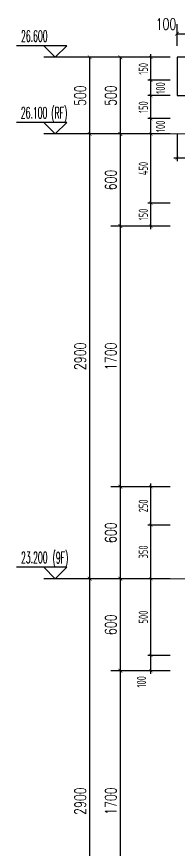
# Model space of a CAD drawing. Extents: x -812054 to 22247, y -644080 to 1003627.
# Drawn here: x -151023 to -149966, y -216932 to -211503 of the extents above; entities that cross this region are included whole.
import ezdxf

# ---------------------------------------------------------------- set-up
doc = ezdxf.new("R2010")
doc.units = 0
doc.header["$LTSCALE"] = 1000
doc.linetypes.add('DOTE', pattern=[2.42, 2, -0.2, 0.02, -0.2])
doc.layers.get('0').update_dxf_attribs({"linetype": 'CONTINUOUS'})
doc.layers.get('DEFPOINTS').update_dxf_attribs({"linetype": 'CONTINUOUS'})
for name, color, linetype in [('DIM', 2, 'CONTINUOUS'), ('DIM_ELEV', 3, 'CONTINUOUS'), ('PUB_DIM', 3, 'CONTINUOUS'), ('PUB_TEXT', 2, 'CONTINUOUS'), ('WALL', 5, 'CONTINUOUS')]:
    doc.layers.add(name, color=color, linetype=linetype)
doc.layers.add('DOTE', color=19, linetype='DOTE', lineweight=9)
doc.styles.add('_TCH_DIM', font='SIMPLEX.shx', dxfattribs={"width": 0.7, "bigfont": 'GBCBIG.shx'})
doc.styles.add('_TCH_DIM_T3', font='SIMPLEX', dxfattribs={"width": 0.705882, "bigfont": 'GBCBIG'})
doc.styles.add('TSSD_DIMENSION', font='Tssdeng.shx', dxfattribs={"width": 0.7, "bigfont": 'tssdchn.shx'})
doc.dimstyles.new('_TCH_ARCH&&25', dxfattribs={"dimtxt": 74.375, "dimasz": 25, "dimexe": 62.5, "dimexo": 75, "dimgap": 25, "dimtad": 1, "dimdec": 0, "dimzin": 0, "dimdsep": 46, "dimtxsty": '_TCH_DIM_T3', "dimblk": 'ARCHTICK', "dimcen": 0.09, "dimclrt": 7, "dimazin": 0, "dimtfac": 1, "dimtdec": 0, "dimtix": 1, "dimtmove": 2, "dimatfit": 3, "dimldrblk": 'ARCHTICK', "dimfxl": 1, "dimtolj": 1, "dimtzin": 0, "dimarcsym": 0})
doc.dimstyles.new('TSSD_20_20', dxfattribs={"dimtxt": 60, "dimasz": 20, "dimexe": 20, "dimexo": 50, "dimgap": 20, "dimtad": 1, "dimdec": 0, "dimzin": 0, "dimdsep": 46, "dimtxsty": 'TSSD_DIMENSION', "dimblk": 'ARCHTICK', "dimblk1": 'ARCHTICK', "dimblk2": 'ARCHTICK', "dimcen": 0, "dimdle": 20, "dimclrt": 7, "dimadec": 0, "dimazin": 0, "dimtfac": 1, "dimtdec": 0, "dimtix": 1, "dimtmove": 2, "dimatfit": 3, "dimfxl": 1, "dimtolj": 1, "dimtzin": 0, "dimarcsym": 0})

# ---------------------------------------------------------------- blocks, each defined once
blk = doc.blocks.new('_ArchTick')
at = {"color": 0, "linetype": 'ByBlock', "const_width": 0.15}
blk.add_lwpolyline([(-0.5, -0.5), (0.5, 0.5)], dxfattribs=at)
blk = doc.blocks.new('*D2806')
at = {"layer": 'DEFPOINTS', "color": 0, "transparency": 16777216}
for p in [(-149874.5, -211613.7), (-149974.5, -211767.9), (-149874.5, -211767.9)]:
    blk.add_point(p, dxfattribs=at)
at = {"layer": 'PUB_DIM', "color": 0, "lineweight": -2, "transparency": 16777216}
for p, q in [((-149974.5, -211692.9), (-149974.5, -211551.2)), ((-149874.5, -211692.9), (-149874.5, -211551.2)), ((-149974.5, -211613.7), (-149874.5, -211613.7))]:
    blk.add_line(p, q, dxfattribs=at)
at = {"layer": 'PUB_DIM', "color": 0, "lineweight": -2, "transparency": 16777216, "xscale": 25, "yscale": 25, "zscale": 25, "rotation": 180}
blk.add_blockref('_ArchTick', (-149974.5, -211613.7), dxfattribs=at)
at = {"layer": 'PUB_DIM', "color": 0, "lineweight": -2, "transparency": 16777216, "xscale": 25, "yscale": 25, "zscale": 25}
blk.add_blockref('_ArchTick', (-149874.5, -211613.7), dxfattribs=at)
at = {"layer": 'PUB_DIM', "color": 7, "transparency": 16777216, "insert": (-150046.9, -211551.6), "char_height": 74.38, "attachment_point": 5, "style": '_TCH_DIM_T3'}
blk.add_mtext('\\A1;100', dxfattribs=at)
blk = doc.blocks.new('*D2809')
at = {"layer": 'DEFPOINTS', "color": 0, "transparency": 16777216}
for p in [(-149974.5, -212217.9), (-149374.5, -212217.9), (-149374.5, -212424.4)]:
    blk.add_point(p, dxfattribs=at)
at = {"layer": 'DIM', "color": 0, "lineweight": -2, "transparency": 16777216}
for p, q in [((-149974.5, -212267.9), (-149974.5, -212444.4)), ((-149374.5, -212267.9), (-149374.5, -212444.4)), ((-149994.5, -212424.4), (-149354.5, -212424.4))]:
    blk.add_line(p, q, dxfattribs=at)
at = {"layer": 'DIM', "color": 0, "lineweight": -2, "transparency": 16777216, "xscale": 20, "yscale": 20, "zscale": 20, "rotation": 180}
blk.add_blockref('_ArchTick', (-149974.5, -212424.4), dxfattribs=at)
at = {"layer": 'DIM', "color": 0, "lineweight": -2, "transparency": 16777216, "xscale": 20, "yscale": 20, "zscale": 20}
blk.add_blockref('_ArchTick', (-149374.5, -212424.4), dxfattribs=at)
at = {"layer": 'DIM', "color": 7, "transparency": 16777216, "insert": (-149674.5, -212374.4), "char_height": 60, "attachment_point": 5, "style": 'TSSD_DIMENSION'}
blk.add_mtext('\\A1;600', dxfattribs=at)
blk = doc.blocks.new('*D2814')
at = {"layer": 'DEFPOINTS', "color": 0, "transparency": 16777216}
for p in [(-150144.7, -211767.9), (-149970.1, -211767.9), (-149970.1, -211917.9)]:
    blk.add_point(p, dxfattribs=at)
at = {"layer": 'DIM', "color": 0, "lineweight": -2, "transparency": 16777216}
for p, q in [((-150144.7, -211937.9), (-150144.7, -211747.9)), ((-150020.1, -211767.9), (-150164.7, -211767.9)), ((-150020.1, -211917.9), (-150164.7, -211917.9))]:
    blk.add_line(p, q, dxfattribs=at)
at = {"layer": 'DIM', "color": 0, "lineweight": -2, "transparency": 16777216, "xscale": 20, "yscale": 20, "zscale": 20}
for p, rotation in [((-150144.7, -211767.9), 90), ((-150144.7, -211917.9), 270)]:
    blk.add_blockref('_ArchTick', p, dxfattribs=dict(at, rotation=rotation))
at = {"layer": 'DIM', "color": 7, "transparency": 16777216, "insert": (-150194.7, -211842.9), "char_height": 60, "attachment_point": 5, "rotation": 90, "style": 'TSSD_DIMENSION'}
blk.add_mtext('\\A1;150', dxfattribs=at)
blk = doc.blocks.new('*D2815')
at = {"layer": 'DEFPOINTS', "color": 0, "transparency": 16777216}
for p in [(-150144.7, -212017.9), (-149970.1, -212017.9), (-149970.1, -212167.9)]:
    blk.add_point(p, dxfattribs=at)
at = {"layer": 'DIM', "color": 0, "lineweight": -2, "transparency": 16777216}
for p, q in [((-150020.1, -212017.9), (-150164.7, -212017.9)), ((-150144.7, -212187.9), (-150144.7, -211997.9)), ((-150020.1, -212167.9), (-150164.7, -212167.9))]:
    blk.add_line(p, q, dxfattribs=at)
at = {"layer": 'DIM', "color": 0, "lineweight": -2, "transparency": 16777216, "xscale": 20, "yscale": 20, "zscale": 20}
for p, rotation in [((-150144.7, -212017.9), 90), ((-150144.7, -212167.9), 270)]:
    blk.add_blockref('_ArchTick', p, dxfattribs=dict(at, rotation=rotation))
at = {"layer": 'DIM', "color": 7, "transparency": 16777216, "insert": (-150194.7, -212092.9), "char_height": 60, "attachment_point": 5, "rotation": 90, "style": 'TSSD_DIMENSION'}
blk.add_mtext('\\A1;150', dxfattribs=at)
blk = doc.blocks.new('*D2816')
at = {"layer": 'DEFPOINTS', "color": 0, "transparency": 16777216}
for p in [(-150144.7, -212167.9), (-149970.1, -212167.9), (-149970.1, -212267.9)]:
    blk.add_point(p, dxfattribs=at)
at = {"layer": 'DIM', "color": 0, "lineweight": -2, "transparency": 16777216}
for p, q in [((-150020.1, -212167.9), (-150164.7, -212167.9)), ((-150144.7, -212287.9), (-150144.7, -212147.9)), ((-150020.1, -212267.9), (-150164.7, -212267.9))]:
    blk.add_line(p, q, dxfattribs=at)
at = {"layer": 'DIM', "color": 0, "lineweight": -2, "transparency": 16777216, "xscale": 20, "yscale": 20, "zscale": 20}
for p, rotation in [((-150144.7, -212167.9), 90), ((-150144.7, -212267.9), 270)]:
    blk.add_blockref('_ArchTick', p, dxfattribs=dict(at, rotation=rotation))
at = {"layer": 'DIM', "color": 7, "transparency": 16777216, "insert": (-150082.7, -212217.9), "char_height": 60, "attachment_point": 5, "rotation": 90, "style": 'TSSD_DIMENSION'}
blk.add_mtext('\\A1;100', dxfattribs=at)
blk = doc.blocks.new('*D2817')
at = {"layer": 'DEFPOINTS', "color": 0, "transparency": 16777216}
for p in [(-150144.7, -212267.9), (-149970.1, -212267.9), (-149970.1, -212717.9)]:
    blk.add_point(p, dxfattribs=at)
at = {"layer": 'DIM', "color": 0, "lineweight": -2, "transparency": 16777216}
for p, q in [((-150144.7, -212737.9), (-150144.7, -212247.9)), ((-150020.1, -212267.9), (-150164.7, -212267.9)), ((-150020.1, -212717.9), (-150164.7, -212717.9))]:
    blk.add_line(p, q, dxfattribs=at)
at = {"layer": 'DIM', "color": 0, "lineweight": -2, "transparency": 16777216, "xscale": 20, "yscale": 20, "zscale": 20}
for p, rotation in [((-150144.7, -212267.9), 90), ((-150144.7, -212717.9), 270)]:
    blk.add_blockref('_ArchTick', p, dxfattribs=dict(at, rotation=rotation))
at = {"layer": 'DIM', "color": 7, "transparency": 16777216, "insert": (-150194.7, -212492.9), "char_height": 60, "attachment_point": 5, "rotation": 90, "style": 'TSSD_DIMENSION'}
blk.add_mtext('\\A1;450', dxfattribs=at)
blk = doc.blocks.new('*D2818')
at = {"layer": 'DEFPOINTS', "color": 0, "transparency": 16777216}
for p in [(-150144.7, -212717.9), (-149970.1, -212717.9), (-149970.1, -212867.9)]:
    blk.add_point(p, dxfattribs=at)
at = {"layer": 'DIM', "color": 0, "lineweight": -2, "transparency": 16777216}
for p, q in [((-150020.1, -212717.9), (-150164.7, -212717.9)), ((-150144.7, -212887.9), (-150144.7, -212697.9)), ((-150020.1, -212867.9), (-150164.7, -212867.9))]:
    blk.add_line(p, q, dxfattribs=at)
at = {"layer": 'DIM', "color": 0, "lineweight": -2, "transparency": 16777216, "xscale": 20, "yscale": 20, "zscale": 20}
for p, rotation in [((-150144.7, -212717.9), 90), ((-150144.7, -212867.9), 270)]:
    blk.add_blockref('_ArchTick', p, dxfattribs=dict(at, rotation=rotation))
at = {"layer": 'DIM', "color": 7, "transparency": 16777216, "insert": (-150194.7, -212792.9), "char_height": 60, "attachment_point": 5, "rotation": 90, "style": 'TSSD_DIMENSION'}
blk.add_mtext('\\A1;150', dxfattribs=at)
blk = doc.blocks.new('*D2826')
at = {"layer": 'DEFPOINTS', "color": 0, "transparency": 16777216}
for p in [(-150144.7, -214567.9), (-149970.1, -214567.9), (-149970.1, -214817.9)]:
    blk.add_point(p, dxfattribs=at)
at = {"layer": 'DIM', "color": 0, "lineweight": -2, "transparency": 16777216}
for p, q in [((-150020.1, -214567.9), (-150164.7, -214567.9)), ((-150144.7, -214837.9), (-150144.7, -214547.9)), ((-150020.1, -214817.9), (-150164.7, -214817.9))]:
    blk.add_line(p, q, dxfattribs=at)
at = {"layer": 'DIM', "color": 0, "lineweight": -2, "transparency": 16777216, "xscale": 20, "yscale": 20, "zscale": 20}
for p, rotation in [((-150144.7, -214567.9), 90), ((-150144.7, -214817.9), 270)]:
    blk.add_blockref('_ArchTick', p, dxfattribs=dict(at, rotation=rotation))
at = {"layer": 'DIM', "color": 7, "transparency": 16777216, "insert": (-150194.7, -214692.9), "char_height": 60, "attachment_point": 5, "rotation": 90, "style": 'TSSD_DIMENSION'}
blk.add_mtext('\\A1;250', dxfattribs=at)
blk = doc.blocks.new('*D2827')
at = {"layer": 'DEFPOINTS', "color": 0, "transparency": 16777216}
for p in [(-150144.7, -214817.9), (-149970.1, -214817.9), (-149970.1, -215167.9)]:
    blk.add_point(p, dxfattribs=at)
at = {"layer": 'DIM', "color": 0, "lineweight": -2, "transparency": 16777216}
for p, q in [((-150144.7, -215187.9), (-150144.7, -214797.9)), ((-150020.1, -214817.9), (-150164.7, -214817.9)), ((-150020.1, -215167.9), (-150164.7, -215167.9))]:
    blk.add_line(p, q, dxfattribs=at)
at = {"layer": 'DIM', "color": 0, "lineweight": -2, "transparency": 16777216, "xscale": 20, "yscale": 20, "zscale": 20}
for p, rotation in [((-150144.7, -214817.9), 90), ((-150144.7, -215167.9), 270)]:
    blk.add_blockref('_ArchTick', p, dxfattribs=dict(at, rotation=rotation))
at = {"layer": 'DIM', "color": 7, "transparency": 16777216, "insert": (-150194.7, -214992.9), "char_height": 60, "attachment_point": 5, "rotation": 90, "style": 'TSSD_DIMENSION'}
blk.add_mtext('\\A1;350', dxfattribs=at)
blk = doc.blocks.new('*D2828')
at = {"layer": 'DEFPOINTS', "color": 0, "transparency": 16777216}
for p in [(-150144.7, -215167.9), (-149970.1, -215167.9), (-149970.1, -215667.9)]:
    blk.add_point(p, dxfattribs=at)
at = {"layer": 'DIM', "color": 0, "lineweight": -2, "transparency": 16777216}
for p, q in [((-150020.1, -215167.9), (-150164.7, -215167.9)), ((-150144.7, -215687.9), (-150144.7, -215147.9)), ((-150020.1, -215667.9), (-150164.7, -215667.9))]:
    blk.add_line(p, q, dxfattribs=at)
at = {"layer": 'DIM', "color": 0, "lineweight": -2, "transparency": 16777216, "xscale": 20, "yscale": 20, "zscale": 20}
for p, rotation in [((-150144.7, -215167.9), 90), ((-150144.7, -215667.9), 270)]:
    blk.add_blockref('_ArchTick', p, dxfattribs=dict(at, rotation=rotation))
at = {"layer": 'DIM', "color": 7, "transparency": 16777216, "insert": (-150194.7, -215417.9), "char_height": 60, "attachment_point": 5, "rotation": 90, "style": 'TSSD_DIMENSION'}
blk.add_mtext('\\A1;500', dxfattribs=at)
blk = doc.blocks.new('*D2840')
at = {"layer": 'DEFPOINTS', "color": 0, "transparency": 16777216}
for p in [(-150344.7, -215767.9), (-150044.7, -215767.9), (-150044.7, -217467.9)]:
    blk.add_point(p, dxfattribs=at)
at = {"layer": 'PUB_DIM', "color": 0, "lineweight": -2, "transparency": 16777216}
for p, q in [((-150119.7, -215767.9), (-150407.2, -215767.9)), ((-150344.7, -217467.9), (-150344.7, -215767.9)), ((-150119.7, -217467.9), (-150407.2, -217467.9))]:
    blk.add_line(p, q, dxfattribs=at)
at = {"layer": 'PUB_DIM', "color": 0, "lineweight": -2, "transparency": 16777216, "xscale": 25, "yscale": 25, "zscale": 25}
for p, rotation in [((-150344.7, -215767.9), 90), ((-150344.7, -217467.9), 270)]:
    blk.add_blockref('_ArchTick', p, dxfattribs=dict(at, rotation=rotation))
at = {"layer": 'PUB_DIM', "color": 7, "transparency": 16777216, "insert": (-150406.9, -216617.9), "char_height": 74.38, "attachment_point": 5, "rotation": 90, "style": '_TCH_DIM_T3'}
blk.add_mtext('\\A1;1700', dxfattribs=at)
blk = doc.blocks.new('*D2841')
at = {"layer": 'DEFPOINTS', "color": 0, "transparency": 16777216}
for p in [(-150344.7, -215167.9), (-150044.7, -215167.9), (-150044.7, -215767.9)]:
    blk.add_point(p, dxfattribs=at)
at = {"layer": 'PUB_DIM', "color": 0, "lineweight": -2, "transparency": 16777216}
for p, q in [((-150119.7, -215167.9), (-150407.2, -215167.9)), ((-150344.7, -215767.9), (-150344.7, -215167.9)), ((-150119.7, -215767.9), (-150407.2, -215767.9))]:
    blk.add_line(p, q, dxfattribs=at)
at = {"layer": 'PUB_DIM', "color": 0, "lineweight": -2, "transparency": 16777216, "xscale": 25, "yscale": 25, "zscale": 25}
for p, rotation in [((-150344.7, -215167.9), 90), ((-150344.7, -215767.9), 270)]:
    blk.add_blockref('_ArchTick', p, dxfattribs=dict(at, rotation=rotation))
at = {"layer": 'PUB_DIM', "color": 7, "transparency": 16777216, "insert": (-150406.9, -215467.9), "char_height": 74.38, "attachment_point": 5, "rotation": 90, "style": '_TCH_DIM_T3'}
blk.add_mtext('\\A1;600', dxfattribs=at)
blk = doc.blocks.new('*D2842')
at = {"layer": 'DEFPOINTS', "color": 0, "transparency": 16777216}
for p in [(-150344.7, -214567.9), (-150044.7, -214567.9), (-150044.7, -215167.9)]:
    blk.add_point(p, dxfattribs=at)
at = {"layer": 'PUB_DIM', "color": 0, "lineweight": -2, "transparency": 16777216}
for p, q in [((-150119.7, -214567.9), (-150407.2, -214567.9)), ((-150344.7, -215167.9), (-150344.7, -214567.9)), ((-150119.7, -215167.9), (-150407.2, -215167.9))]:
    blk.add_line(p, q, dxfattribs=at)
at = {"layer": 'PUB_DIM', "color": 0, "lineweight": -2, "transparency": 16777216, "xscale": 25, "yscale": 25, "zscale": 25}
for p, rotation in [((-150344.7, -214567.9), 90), ((-150344.7, -215167.9), 270)]:
    blk.add_blockref('_ArchTick', p, dxfattribs=dict(at, rotation=rotation))
at = {"layer": 'PUB_DIM', "color": 7, "transparency": 16777216, "insert": (-150406.9, -214867.9), "char_height": 74.38, "attachment_point": 5, "rotation": 90, "style": '_TCH_DIM_T3'}
blk.add_mtext('\\A1;600', dxfattribs=at)
blk = doc.blocks.new('*D2843')
at = {"layer": 'DEFPOINTS', "color": 0, "transparency": 16777216}
for p in [(-150344.7, -212867.9), (-150044.7, -212867.9), (-150044.7, -214567.9)]:
    blk.add_point(p, dxfattribs=at)
at = {"layer": 'PUB_DIM', "color": 0, "lineweight": -2, "transparency": 16777216}
for p, q in [((-150119.7, -212867.9), (-150407.2, -212867.9)), ((-150344.7, -214567.9), (-150344.7, -212867.9)), ((-150119.7, -214567.9), (-150407.2, -214567.9))]:
    blk.add_line(p, q, dxfattribs=at)
at = {"layer": 'PUB_DIM', "color": 0, "lineweight": -2, "transparency": 16777216, "xscale": 25, "yscale": 25, "zscale": 25}
for p, rotation in [((-150344.7, -212867.9), 90), ((-150344.7, -214567.9), 270)]:
    blk.add_blockref('_ArchTick', p, dxfattribs=dict(at, rotation=rotation))
at = {"layer": 'PUB_DIM', "color": 7, "transparency": 16777216, "insert": (-150406.9, -213717.9), "char_height": 74.38, "attachment_point": 5, "rotation": 90, "style": '_TCH_DIM_T3'}
blk.add_mtext('\\A1;1700', dxfattribs=at)
blk = doc.blocks.new('*D2844')
at = {"layer": 'DEFPOINTS', "color": 0, "transparency": 16777216}
for p in [(-150344.7, -212267.9), (-150044.7, -212267.9), (-150044.7, -212867.9)]:
    blk.add_point(p, dxfattribs=at)
at = {"layer": 'PUB_DIM', "color": 0, "lineweight": -2, "transparency": 16777216}
for p, q in [((-150119.7, -212267.9), (-150407.2, -212267.9)), ((-150344.7, -212867.9), (-150344.7, -212267.9)), ((-150119.7, -212867.9), (-150407.2, -212867.9))]:
    blk.add_line(p, q, dxfattribs=at)
at = {"layer": 'PUB_DIM', "color": 0, "lineweight": -2, "transparency": 16777216, "xscale": 25, "yscale": 25, "zscale": 25}
for p, rotation in [((-150344.7, -212267.9), 90), ((-150344.7, -212867.9), 270)]:
    blk.add_blockref('_ArchTick', p, dxfattribs=dict(at, rotation=rotation))
at = {"layer": 'PUB_DIM', "color": 7, "transparency": 16777216, "insert": (-150406.9, -212567.9), "char_height": 74.38, "attachment_point": 5, "rotation": 90, "style": '_TCH_DIM_T3'}
blk.add_mtext('\\A1;600', dxfattribs=at)
blk = doc.blocks.new('*D2845')
at = {"layer": 'DEFPOINTS', "color": 0, "transparency": 16777216}
for p in [(-150344.7, -211767.9), (-150044.7, -211767.9), (-150044.7, -212267.9)]:
    blk.add_point(p, dxfattribs=at)
at = {"layer": 'PUB_DIM', "color": 0, "lineweight": -2, "transparency": 16777216}
for p, q in [((-150119.7, -211767.9), (-150407.2, -211767.9)), ((-150344.7, -212267.9), (-150344.7, -211767.9)), ((-150119.7, -212267.9), (-150407.2, -212267.9))]:
    blk.add_line(p, q, dxfattribs=at)
at = {"layer": 'PUB_DIM', "color": 0, "lineweight": -2, "transparency": 16777216, "xscale": 25, "yscale": 25, "zscale": 25}
for p, rotation in [((-150344.7, -211767.9), 90), ((-150344.7, -212267.9), 270)]:
    blk.add_blockref('_ArchTick', p, dxfattribs=dict(at, rotation=rotation))
at = {"layer": 'PUB_DIM', "color": 7, "transparency": 16777216, "insert": (-150406.9, -212017.9), "char_height": 74.38, "attachment_point": 5, "rotation": 90, "style": '_TCH_DIM_T3'}
blk.add_mtext('\\A1;500', dxfattribs=at)
blk = doc.blocks.new('*D2849')
at = {"layer": 'DEFPOINTS', "color": 0, "transparency": 16777216}
for p in [(-150544.7, -215167.9), (-150044.7, -215167.9), (-150044.7, -218067.9)]:
    blk.add_point(p, dxfattribs=at)
at = {"layer": 'PUB_DIM', "color": 0, "lineweight": -2, "transparency": 16777216}
for p, q in [((-150119.7, -215167.9), (-150607.2, -215167.9)), ((-150544.7, -218067.9), (-150544.7, -215167.9)), ((-150119.7, -218067.9), (-150607.2, -218067.9))]:
    blk.add_line(p, q, dxfattribs=at)
at = {"layer": 'PUB_DIM', "color": 0, "lineweight": -2, "transparency": 16777216, "xscale": 25, "yscale": 25, "zscale": 25}
for p, rotation in [((-150544.7, -215167.9), 90), ((-150544.7, -218067.9), 270)]:
    blk.add_blockref('_ArchTick', p, dxfattribs=dict(at, rotation=rotation))
at = {"layer": 'PUB_DIM', "color": 7, "transparency": 16777216, "insert": (-150606.9, -216617.9), "char_height": 74.38, "attachment_point": 5, "rotation": 90, "style": '_TCH_DIM_T3'}
blk.add_mtext('\\A1;2900', dxfattribs=at)
blk = doc.blocks.new('*D2850')
at = {"layer": 'DEFPOINTS', "color": 0, "transparency": 16777216}
for p in [(-150544.7, -212267.9), (-150044.7, -212267.9), (-150044.7, -215167.9)]:
    blk.add_point(p, dxfattribs=at)
at = {"layer": 'PUB_DIM', "color": 0, "lineweight": -2, "transparency": 16777216}
for p, q in [((-150119.7, -212267.9), (-150607.2, -212267.9)), ((-150544.7, -215167.9), (-150544.7, -212267.9)), ((-150119.7, -215167.9), (-150607.2, -215167.9))]:
    blk.add_line(p, q, dxfattribs=at)
at = {"layer": 'PUB_DIM', "color": 0, "lineweight": -2, "transparency": 16777216, "xscale": 25, "yscale": 25, "zscale": 25}
for p, rotation in [((-150544.7, -212267.9), 90), ((-150544.7, -215167.9), 270)]:
    blk.add_blockref('_ArchTick', p, dxfattribs=dict(at, rotation=rotation))
at = {"layer": 'PUB_DIM', "color": 7, "transparency": 16777216, "insert": (-150606.9, -213717.9), "char_height": 74.38, "attachment_point": 5, "rotation": 90, "style": '_TCH_DIM_T3'}
blk.add_mtext('\\A1;2900', dxfattribs=at)
blk = doc.blocks.new('*D2851')
at = {"layer": 'DEFPOINTS', "color": 0, "transparency": 16777216}
for p in [(-150544.7, -211767.9), (-150044.7, -211767.9), (-150044.7, -212267.9)]:
    blk.add_point(p, dxfattribs=at)
at = {"layer": 'PUB_DIM', "color": 0, "lineweight": -2, "transparency": 16777216}
for p, q in [((-150119.7, -211767.9), (-150607.2, -211767.9)), ((-150544.7, -212267.9), (-150544.7, -211767.9)), ((-150119.7, -212267.9), (-150607.2, -212267.9))]:
    blk.add_line(p, q, dxfattribs=at)
at = {"layer": 'PUB_DIM', "color": 0, "lineweight": -2, "transparency": 16777216, "xscale": 25, "yscale": 25, "zscale": 25}
for p, rotation in [((-150544.7, -211767.9), 90), ((-150544.7, -212267.9), 270)]:
    blk.add_blockref('_ArchTick', p, dxfattribs=dict(at, rotation=rotation))
at = {"layer": 'PUB_DIM', "color": 7, "transparency": 16777216, "insert": (-150606.9, -212017.9), "char_height": 74.38, "attachment_point": 5, "rotation": 90, "style": '_TCH_DIM_T3'}
blk.add_mtext('\\A1;500', dxfattribs=at)
blk = doc.blocks.new('*D2883')
at = {"layer": 'DEFPOINTS', "color": 0, "transparency": 16777216}
for p in [(-150144.7, -211917.9), (-149970.1, -211917.9), (-149970.1, -212017.9)]:
    blk.add_point(p, dxfattribs=at)
at = {"layer": 'DIM', "color": 0, "lineweight": -2, "transparency": 16777216}
for p, q in [((-150020.1, -211917.9), (-150164.7, -211917.9)), ((-150144.7, -212037.9), (-150144.7, -211897.9)), ((-150020.1, -212017.9), (-150164.7, -212017.9))]:
    blk.add_line(p, q, dxfattribs=at)
at = {"layer": 'DIM', "color": 0, "lineweight": -2, "transparency": 16777216, "xscale": 20, "yscale": 20, "zscale": 20}
for p, rotation in [((-150144.7, -211917.9), 90), ((-150144.7, -212017.9), 270)]:
    blk.add_blockref('_ArchTick', p, dxfattribs=dict(at, rotation=rotation))
at = {"layer": 'DIM', "color": 7, "transparency": 16777216, "insert": (-150082.7, -211967.9), "char_height": 60, "attachment_point": 5, "rotation": 90, "style": 'TSSD_DIMENSION'}
blk.add_mtext('\\A1;100', dxfattribs=at)
blk = doc.blocks.new('*D2884')
at = {"layer": 'DEFPOINTS', "color": 0, "transparency": 16777216}
for p in [(-150144.7, -215667.9), (-149970.1, -215667.9), (-149970.1, -215767.9)]:
    blk.add_point(p, dxfattribs=at)
at = {"layer": 'DIM', "color": 0, "lineweight": -2, "transparency": 16777216}
for p, q in [((-150020.1, -215667.9), (-150164.7, -215667.9)), ((-150144.7, -215787.9), (-150144.7, -215647.9)), ((-150020.1, -215767.9), (-150164.7, -215767.9))]:
    blk.add_line(p, q, dxfattribs=at)
at = {"layer": 'DIM', "color": 0, "lineweight": -2, "transparency": 16777216, "xscale": 20, "yscale": 20, "zscale": 20}
for p, rotation in [((-150144.7, -215667.9), 90), ((-150144.7, -215767.9), 270)]:
    blk.add_blockref('_ArchTick', p, dxfattribs=dict(at, rotation=rotation))
at = {"layer": 'DIM', "color": 7, "transparency": 16777216, "insert": (-150206.9, -215840.3), "char_height": 60, "attachment_point": 5, "rotation": 90, "style": 'TSSD_DIMENSION'}
blk.add_mtext('\\A1;100', dxfattribs=at)
blk = doc.blocks.new('20210902.15310509')
at = {"layer": 'DOTE', "color": 1, "linetype": 'DOTE', "ltscale": 0.2}
for p, q in [((88352, -114745.9), (84583.2, -114745.9)), ((88352, -117645.9), (84583.2, -117645.9))]:
    blk.add_line(p, q, dxfattribs=at)

msp = doc.modelspace()

# ---------------------------------------------------------------- linework, layer by layer
at = {"layer": 'DIM_ELEV'}
for p, q in [((-150694.68, -211692.9), (-151022.68, -211692.9)), ((-150769.68, -211767.9), (-150844.68, -211692.9)), ((-150769.68, -211767.9), (-150694.68, -211692.9)), ((-150344.68, -211767.9), (-150844.68, -211767.9)), ((-150694.68, -212192.9), (-151022.68, -212192.9)), ((-150769.68, -212267.9), (-150844.68, -212192.9)), ((-150769.68, -212267.9), (-150694.68, -212192.9)), ((-150344.68, -212267.9), (-150844.68, -212267.9)), ((-150694.68, -215092.9), (-151022.68, -215092.9)), ((-150769.68, -215167.9), (-150844.68, -215092.9)), ((-150769.68, -215167.9), (-150694.68, -215092.9)), ((-150344.68, -215167.9), (-150844.68, -215167.9))]:
    msp.add_line(p, q, dxfattribs=at)
at = {"layer": 'WALL'}
for p, q in [((-149874.48, -211767.9), (-149974.48, -211767.9)), ((-149974.48, -211767.9), (-149974.48, -212017.9)), ((-149974.48, -212017.9), (-149374.48, -212017.9))]:
    msp.add_line(p, q, dxfattribs=at)

# ---------------------------------------------------------------- block references
at = {"layer": 'DOTE'}
msp.add_blockref('20210902.15310509', (-234627.92, -97522.01), dxfattribs=at)

# ---------------------------------------------------------------- texts
at = {"layer": 'PUB_TEXT', "style": '_TCH_DIM', "width": 0.494118}
for s, p in [('26.600', (-150993.78, -211666.65)), ('(RF)', (-150796.43, -212167.88)), ('26.100', (-150995.18, -212166.65)), ('23.200', (-150993.78, -215066.65)), ('(9F)', (-150788.38, -215067.88))]:
    msp.add_text(s, height=74.375, dxfattribs=at).set_placement(p)

# ---------------------------------------------------------------- dimensions: what is measured, and where the dimension line sits
at = {"layer": 'DIM'}
for p1, p2, distance, picture, middle in [((-149970.07, -211917.9), (-149970.07, -211767.9), 174.61, '*D2814', (-150194.68, -211842.9)), ((-149970.07, -212167.9), (-149970.07, -212017.9), 174.61, '*D2815', (-150194.68, -212092.9)), ((-149970.07, -212717.9), (-149970.07, -212267.9), 174.61, '*D2817', (-150194.68, -212492.9)), ((-149974.48, -212217.9), (-149374.48, -212217.9), -206.45, '*D2809', (-149674.48, -212374.35)), ((-149970.07, -212867.9), (-149970.07, -212717.9), 174.61, '*D2818', (-150194.68, -212792.9)), ((-149970.07, -214817.9), (-149970.07, -214567.9), 174.61, '*D2826', (-150194.68, -214692.9)), ((-149970.07, -215167.9), (-149970.07, -214817.9), 174.61, '*D2827', (-150194.68, -214992.9)), ((-149970.07, -215667.9), (-149970.07, -215167.9), 174.61, '*D2828', (-150194.68, -215417.9))]:
    dim = msp.add_aligned_dim(p1=p1, p2=p2, distance=distance, dimstyle='TSSD_20_20', dxfattribs=at)
    dim.commit()
    dim.dimension.update_dxf_attribs({"geometry": picture, "text_midpoint": middle})
for base, p1, p2, picture, middle in [((-150144.68, -211917.9), (-149970.07, -212017.9), (-149970.07, -211917.9), '*D2883', (-150082.7, -211967.9)), ((-150144.68, -212167.9), (-149970.07, -212267.9), (-149970.07, -212167.9), '*D2816', (-150082.7, -212217.9)), ((-150144.68, -215667.9), (-149970.07, -215767.9), (-149970.07, -215667.9), '*D2884', (-150206.86, -215840.32))]:
    dim = msp.add_linear_dim(base=base, p1=p1, p2=p2, angle=90, dimstyle='TSSD_20_20', dxfattribs=at)
    dim.commit()
    dim.dimension.update_dxf_attribs({"geometry": picture, "text_midpoint": middle, "dimtype": 161})
at = {"layer": 'PUB_DIM'}
dim = msp.add_linear_dim(base=(-149874.48, -211613.74), p1=(-149974.48, -211767.9), p2=(-149874.48, -211767.9), angle=360, dimstyle='_TCH_ARCH&&25', dxfattribs=at)
dim.commit()
dim.dimension.update_dxf_attribs({"geometry": '*D2806', "text_midpoint": (-150046.9, -211551.55), "dimtype": 161})
for p1, p2, distance, picture, middle in [((-150044.68, -212267.9), (-150044.68, -211767.9), 500, '*D2851', (-150606.86, -212017.9)), ((-150044.68, -212267.9), (-150044.68, -211767.9), 300, '*D2845', (-150406.86, -212017.9)), ((-150044.68, -215167.9), (-150044.68, -212267.9), 500, '*D2850', (-150606.86, -213717.9)), ((-150044.68, -212867.9), (-150044.68, -212267.9), 300, '*D2844', (-150406.86, -212567.9)), ((-150044.68, -214567.9), (-150044.68, -212867.9), 300, '*D2843', (-150406.86, -213717.9)), ((-150044.68, -215167.9), (-150044.68, -214567.9), 300, '*D2842', (-150406.86, -214867.9)), ((-150044.68, -218067.9), (-150044.68, -215167.9), 500, '*D2849', (-150606.86, -216617.9)), ((-150044.68, -215767.91), (-150044.68, -215167.9), 300, '*D2841', (-150406.86, -215467.91)), ((-150044.68, -217467.9), (-150044.68, -215767.91), 300, '*D2840', (-150406.86, -216617.91))]:
    dim = msp.add_aligned_dim(p1=p1, p2=p2, distance=distance, dimstyle='_TCH_ARCH&&25', dxfattribs=at)
    dim.commit()
    dim.dimension.update_dxf_attribs({"geometry": picture, "text_midpoint": middle})

doc.saveas('drawing.dxf')
